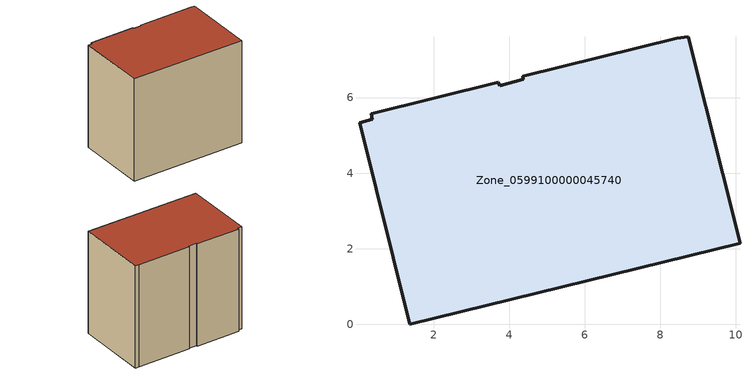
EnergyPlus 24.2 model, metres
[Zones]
Zone_0599100000045740
 floor ground (C_G): 0.38,5.42 0.34,5.57 3.71,6.4 3.75,6.32 4.38,6.48 4.36,6.56 8.43,7.58 8.74,7.61 10.11,2.14 1.37,0 0.04,5.33 z0
 wall outside (C_F): 8.43,7.58 4.36,6.56 4.38,6.48 3.75,6.32 3.71,6.4 0.34,5.57 0.38,5.42 0.04,5.33 1.37,0 10.11,2.14 8.74,7.61 8.43,7.58 z0:8.18
 roof outside (C_R): 0.34,5.57 0.38,5.42 0.04,5.33 1.37,0 10.11,2.14 8.74,7.61 8.43,7.58 4.36,6.56 4.38,6.48 3.75,6.32 3.71,6.4 z8.18
[BUILDING]
Pand.0599100000045740: North Axis=0; Terrain=City; Loads Convergence Tolerance Value=0.04; Temperature Convergence Tolerance Value=0.4; Solar Distribution=FullExterior; Maximum Number of Warmup Days=25; Minimum Number of Warmup Days=1
[Site:Location]
Rotterdam.The.Hague.AP_ZH_NLD Design_Conditions: Latitude=51.96; Longitude=4.45; Time Zone=1; Elevation=-4.5
[SITE:GROUNDTEMPERATURE:BUILDINGSURFACE]
18, 18, 18, 18, 18, 18, 18, 18, 18, 18, 18, 18
[MATERIAL] Thermal Absorptance=0.9; Solar Absorptance=0.7; Visible Absorptance=0.7
Name | Roughness | Thickness | Conductivity | Density | Specific Heat
G.TC.1975-1991 | MediumSmooth | 0.15 | 0.288461 | 540 | 1210
F.TC.1975-1991 | Rough | 0.3 | 0.230769 | 1920 | 840
R.TC.1975-1991 | MediumRough | 0.2 | 0.153846 | 1500 | 1000
[CONSTRUCTION]
C_G: G.TC.1975-1991
C_F: F.TC.1975-1991
C_R: R.TC.1975-1991
[ZONE]
Zone_0599100000045740: Type=1; Multiplier=1; Ceiling Height=Autocalculate; Volume=Autocalculate; Floor Area=autocalculate; Part of Total Floor Area=Yes
[ZONEINFILTRATION:DESIGNFLOWRATE]
Infil_Zone_0599100000045740: Zone or ZoneList or Space or SpaceList=Zone_0599100000045740; Schedule=AlwaysOn; Design Flow Rate Calculation Method=Flow/Area; Flow Rate per Floor Area=0.003; Constant Term Coefficient=1; Temperature Term Coefficient=0; Velocity Term Coefficient=0; Velocity Squared Term Coefficient=0
[HVACTEMPLATE:ZONE:IDEALLOADSAIRSYSTEM]
Zone_0599100000045740: Maximum Heating Supply Air Temperature=50; Minimum Cooling Supply Air Temperature=13; Maximum Heating Supply Air Humidity Ratio=0.0156; Minimum Cooling Supply Air Humidity Ratio=0.0077; Heating Limit=NoLimit; Cooling Limit=NoLimit; Dehumidification Control Type=ConstantSensibleHeatRatio; Cooling Sensible Heat Ratio=0.7; Dehumidification Setpoint=60; Humidification Control Type=None; Humidification Setpoint=30; Outdoor Air Method=None; Outdoor Air Flow Rate per Person=0.00944; Outdoor Air Flow Rate per Zone Floor Area=0; Outdoor Air Flow Rate per Zone=0; Demand Controlled Ventilation Type=None; Outdoor Air Economizer Type=NoEconomizer; Heat Recovery Type=None; Sensible Heat Recovery Effectiveness=0.7; Latent Heat Recovery Effectiveness=0.65
[ZONECONTROL:THERMOSTAT]
ThermostatControl_Zone_0599100000045740: Zone or ZoneList=Zone_0599100000045740; Control Type Schedule=DualSetpointControlType; Control 1=Thermostat_Zone_0599100000045740; Temperature Difference Between Cutout And Setpoint=0
[THERMOSTATSETPOINT:DUALSETPOINT]
Thermostat_Zone_0599100000045740: Heating Setpoint Temperature Schedule=HeatingSetpoint_Zone_0599100000045740; Cooling Setpoint Temperature Schedule=CoolingSetpoint_Zone_0599100000045740
[SCHEDULE:COMPACT]
HeatingSetpoint_Zone_0599100000045740: Through: 12/31, For: AllDays, Until: 24:00, 21
CoolingSetpoint_Zone_0599100000045740: Through: 12/31, For: AllDays, Until: 24:00, 24
DualSetpointControlType: Through: 12/31, For: AllDays, Until: 24:00, 4
AlwaysOn: Through: 12/31, For: AllDays, Until: 24:00, 1
